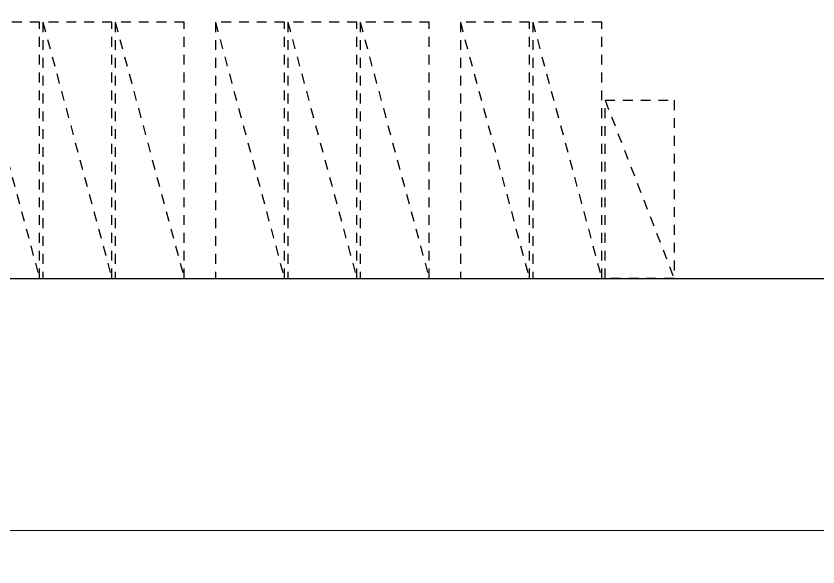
# Model space of a CAD drawing. Header units: millimetres. Extents: x 13387 to 322416, y 10188 to 219730.
# Drawn here: x 112762 to 148778, y 120930 to 145662 of the extents above; entities that cross this region are included whole.
import ezdxf
from ezdxf.xclip import XClip

# ---------------------------------------------------------------- set-up
doc = ezdxf.new("R2010")
doc.units = ezdxf.units.MM
doc.header["$LTSCALE"] = 400
doc.header["$XCLIPFRAME"] = 0
doc.linetypes.add('base$0$base$0$CENTER', pattern=[2, 1.25, -0.25, 0.25, -0.25])
doc.linetypes.add('base$0$base$0$HID', pattern=[2, 1.1, -0.9])
doc.layers.add('base$0$base$0$CE_FH_TEXT', color=130, linetype='Continuous', lineweight=20)
doc.layers.add('base$0$base$0$사업부지', color=7, linetype='Continuous')
doc.layers.add('base$0$base$0$지상1층 평면도$0$A-PK', color=6, linetype='Continuous')

# ---------------------------------------------------------------- blocks, each defined once
blk = doc.blocks.new('base$0$base$0$지상1층 평면도$0$_P대형')
at = {"layer": 'base$0$base$0$지상1층 평면도$0$A-PK', "color": 6, "linetype": 'base$0$base$0$HID'}
blk.add_line((-150, -1500), (-3250, -13000), dxfattribs=at)
blk.add_lwpolyline([(-150, -1500), (-150, -13000), (-3250, -13000), (-3250, -1500)], close=True, dxfattribs=at)
blk = doc.blocks.new('base$0$base$0$A$C666166B5')
at = {"layer": 'base$0$base$0$지상1층 평면도$0$A-PK', "linetype": 'base$0$base$0$HID'}
blk.add_line((0, 8000), (3100, 0), dxfattribs=at)
blk.add_lwpolyline([(3100, 8000), (3100, 0), (0, 0), (0, 8000), (3100, 8000)], dxfattribs=at)
blk = doc.blocks.new('base', base_point=(0, 0))
at = {"layer": 'base$0$base$0$사업부지', "linetype": 'Continuous', "ltscale": 10}
h = blk.add_hatch(dxfattribs=at)
h.set_pattern_fill('AR-HBONE', color=8, scale=100, angle=14.62513, style=0)
h.set_pattern_definition([(59.62512505, (-195068152.13, -419647901.02), (-142.83199963, 547.356392), [1200, -400]), (149.62512505, (-195067949.87, -419647555.93), (-142.83199963, 547.356392), [1200, -400])])
edge = h.paths.add_edge_path()
edge.add_arc((2586759.7, -974767.8), 43738.9, 177.97379, 182.02621, ccw=False)
edge.add_line((2543048.2, -973221.4), (2504844.9, -973221.4))
edge.add_line((2504844.9, -973221.4), (2504844.9, -976314.3))
edge.add_line((2504844.9, -976314.3), (2543048.2, -976314.3))
edge = h.paths.add_edge_path()
edge.add_line((2498224, -997978.1), (2498224, -998978.1))
edge.add_line((2498224, -998978.1), (2499224, -998978.1))
edge.add_arc((2498224, -998978.1), 1000, 0, 90)
h = blk.add_hatch(dxfattribs=at)
h.set_pattern_fill('AR-HBONE', color=8, scale=100, angle=14.62513, style=0)
h.set_pattern_definition([(59.62512505, (-195145259.7, -419444232.27), (-142.83199963, 547.356392), [1200, -400]), (149.62512505, (-195145057.44, -419443887.18), (-142.83199963, 547.356392), [1200, -400])])
edge = h.paths.add_edge_path()
edge.add_arc((2429632.2, -997541.1), 8500, 12.08953, 71.41029, ccw=False)
edge.add_arc((2429632.2, -997541.1), 8500, 360, 12.08953, ccw=False)
edge.add_line((2438132.2, -997541.1), (2438132.2, -1035817.5))
edge.add_arc((2467632.2, -1035817.5), 29500, 180, 238.20401)
edge.add_line((2452088.7, -1060890.5), (2484216.1, -1080807.1))
edge.add_arc((2493436.8, -1065933.4), 17500, 238.20401, 296.88928)
edge.add_arc((2493436.8, -1065933.4), 17500, 296.88928, 329.81131)
edge.add_arc((2520232.4, -1081521.7), 13500, 90, 149.81131, ccw=False)
edge.add_line((2520232.4, -1068021.7), (2522153.2, -1068021.7))
edge.add_line((2522153.2, -1068021.7), (2522153.2, -1066521.7))
edge.add_line((2522153.2, -1066521.7), (2520232.4, -1066521.7))
edge.add_arc((2520232.4, -1081521.7), 15000, 90, 149.81131)
edge.add_arc((2493436.8, -1065933.4), 16000, 296.88928, 329.81131, ccw=False)
edge.add_arc((2493436.8, -1065933.4), 16000, 238.20401, 296.88928, ccw=False)
edge.add_line((2485006.4, -1079532.2), (2452879.1, -1059615.6))
edge.add_arc((2467632.2, -1035817.5), 28000, 180, 238.20401, ccw=False)
edge.add_line((2439632.2, -1035817.5), (2439632.2, -997541.1))
edge.add_arc((2429632.2, -997541.1), 10000, 360, 12.08953)
edge.add_arc((2429632.2, -997541.1), 10000, 12.08953, 76.96135)
edge.add_line((2431888.3, -987798.9), (2432341.9, -989484.6))
at = {"layer": 'base$0$base$0$CE_FH_TEXT', "linetype": 'base$0$base$0$CENTER', "const_width": 53.3, "elevation": 103000}
blk.add_lwpolyline([(2449646.7, -1009030.9), (2457246.7, -1009030.9), (2457246.7, -1012330.9), (2465046.7, -1012330.9), (2465046.7, -1015230.9), (2565046.7, -1015230.9), (2565046.7, -991430.9), (2560546.7, -991430.9), (2560546.7, -997010.9), (2558146.7, -997010.9), (2558146.7, -1003930.9), (2510246.7, -1003930.9), (2510246.7, -991430.9), (2505546.7, -991430.9), (2505546.7, -997010.9), (2503146.7, -997010.9), (2503146.7, -1003930.9), (2472146.7, -1003930.9), (2472146.7, -997010.9), (2469746.7, -997010.9), (2469746.7, -991430.9), (2465046.7, -991430.9), (2465046.7, -994630.9), (2449646.7, -994630.9)], close=True, dxfattribs=at)
blk.add_blockref('base$0$base$0$A$C666166B5', (2538844.9, -1003917.6))
at = {"layer": 'base$0$base$0$지상1층 평면도$0$A-PK', "xscale": -1}
for p in [(2510194.9, -990917.6), (2513444.9, -990917.6), (2516694.9, -990917.6), (2521194.9, -990917.6), (2524444.9, -990917.6), (2527694.9, -990917.6), (2532194.9, -990917.6), (2535444.9, -990917.6)]:
    blk.add_blockref('base$0$base$0$지상1층 평면도$0$_P대형', p, dxfattribs=at)
blk = doc.blocks.new('G$CE0093AA2')
ref = blk.add_blockref('base', (-2413015, 1115651))
XClip(ref).set_block_clipping_path([(2413015.1054852898, -1109546.827617452), (2592876.6779239769, -918069.190399006)])

msp = doc.modelspace()

# ---------------------------------------------------------------- block references
msp.add_blockref('G$CE0093AA2', (13387, 22149))

doc.saveas('drawing.dxf')
